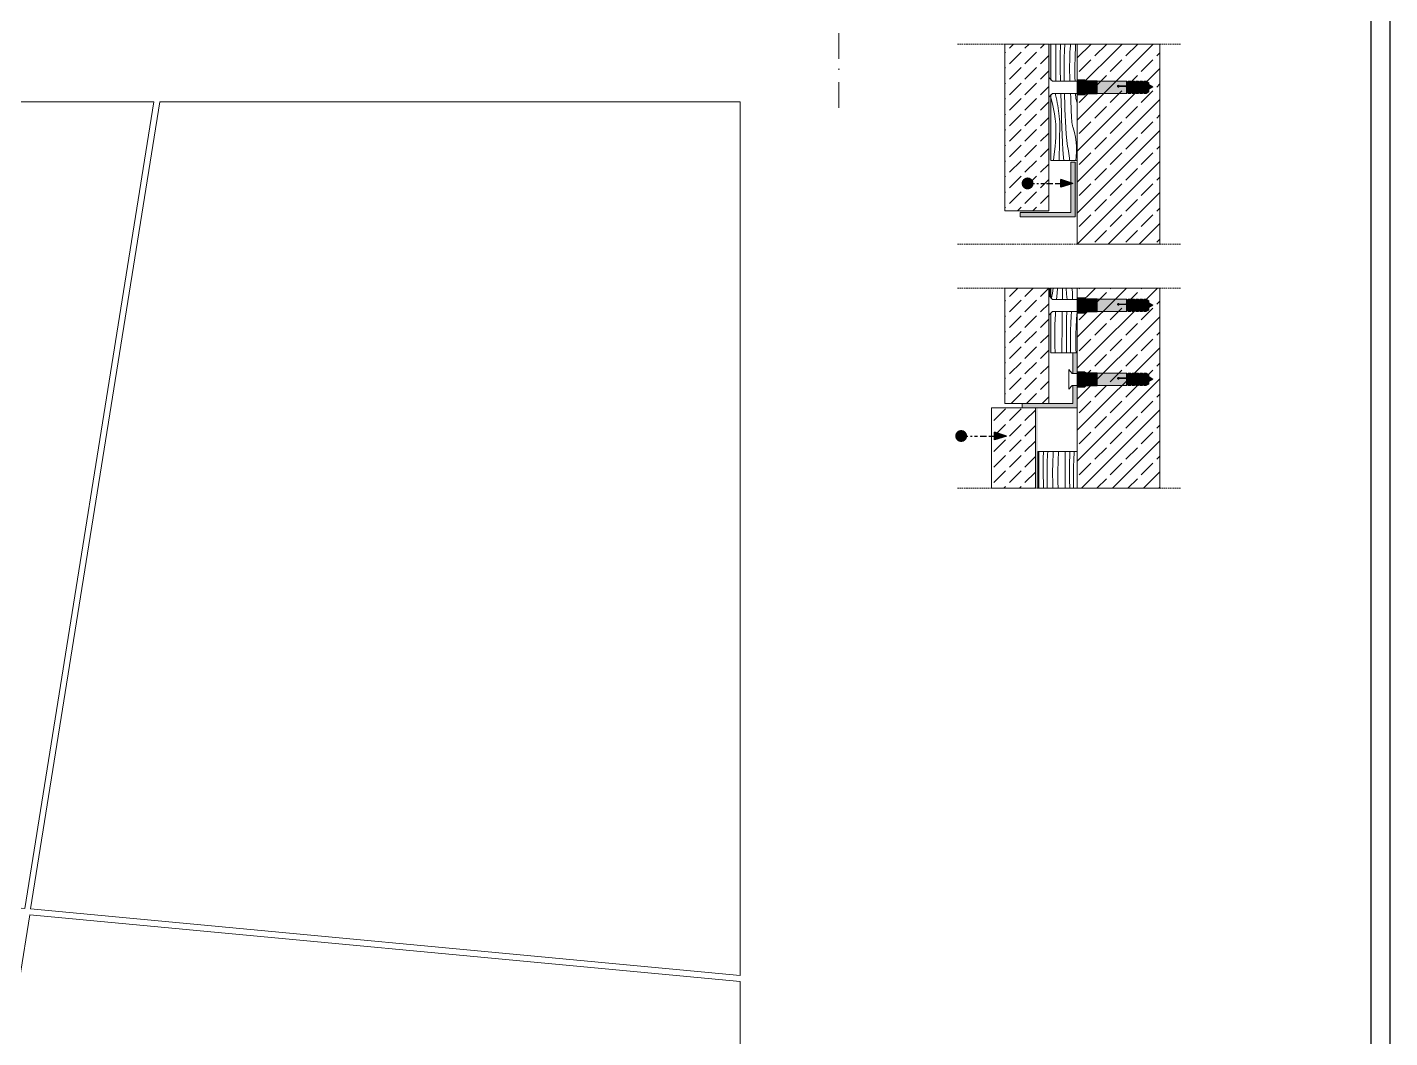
# Model space of a CAD drawing. Header units: millimetres. Extents: x -5804 to 56024, y 506 to 54141.
# Drawn here: x 37388 to 56024, y 14323 to 28141 of the extents above; entities that cross this region are included whole.
import ezdxf

# ---------------------------------------------------------------- set-up
doc = ezdxf.new("R2010")
doc.units = ezdxf.units.MM
doc.linetypes.add('Dot & Dashed', pattern=[670.277762, 352.777767, -176.388884, 0, -141.111112])
doc.linetypes.add('Hidden Line', pattern=[30, 20, -10])
for name, color, linetype, lineweight in [('2D - Ogolne5', 161, 'Continuous', 25), ('2D Drafting - General102', 254, 'Continuous', 13), ('2D Drafting - General121', 255, 'Continuous', 0), ('2D Drafting - General2', 251, 'Continuous', 15), ('2D Drafting - General5', 161, 'Continuous', 25), ('2D Drafting - General81', 251, 'Continuous', 20), ('Opisy - Tekst121', 255, 'Continuous', 0)]:
    doc.layers.add(name, color=color, linetype=linetype, lineweight=lineweight)
doc.styles.add('GENERATED_STYLE_5', font='arial.ttf')
pattern_1 = [(45, (201435.6, 312747.3), (-212.13203, 212.13203), []), (45, (201329.53, 312853.37), (-212.13203, 212.13203), [225, -75])]
pattern_2 = [(45, (201435.6, 312747.3), (-212.13203, 212.13203), [225, -75]), (45, (201435.6, 312959.44), (-212.13203, 212.13203), [225, -75])]

# ---------------------------------------------------------------- blocks, each defined once
blk = doc.blocks.new('*X22')
at = {"layer": '2D Drafting - General81', "linetype": 'Continuous'}
for p, q in [((-50012.2, -96102.7), (-50008.2, -96080.9)), ((-50008.2, -96080.9), (-50005.7, -96058.8)), ((-50005.7, -96058.8), (-50005.6, -96057.7)), ((-49990.2, -96109.1), (-49987.7, -96081.2)), ((-49987.7, -96081.2), (-49985.1, -96057.7)), ((-49963.3, -96105.6), (-49963.1, -96084.7)), ((-49963.1, -96084.7), (-49962.9, -96063.8)), ((-49962.9, -96063.8), (-49962.8, -96057.7)), ((-49944, -96084.7), (-49945.8, -96057.7)), ((-49942.1, -96109.1), (-49944, -96084.7)), ((-49919, -96065.7), (-49920.4, -96057.7)), ((-49917.8, -96076.3), (-49919, -96065.7)), ((-49917.1, -96087), (-49917.8, -96076.3)), ((-49917.7, -96108.5), (-49917.1, -96097.8)), ((-49917.1, -96097.8), (-49917.1, -96087)), ((-50012.4, -96105), (-50012.2, -96102.7)), ((-49963.4, -96109.1), (-49963.3, -96105.6)), ((-49917.8, -96109.1), (-49917.7, -96108.5))]:
    blk.add_line(p, q, dxfattribs=at)
blk = doc.blocks.new('Wype_nienie_39')
at = {"layer": '2D Drafting - General2', "linetype": 'Continuous'}
for p, q in [((-49895.4, -96057.7), (-50015.4, -96057.7)), ((-50015.4, -96057.7), (-50015.4, -96102)), ((-49895.4, -96109.1), (-49895.4, -96057.7)), ((-50015.4, -96102), (-50008.3, -96109.1)), ((-50008.3, -96109.1), (-49895.4, -96109.1))]:
    blk.add_line(p, q, dxfattribs=at)
at = {"layer": '2D Drafting - General81', "linetype": 'Continuous'}
blk.add_blockref('*X22', (0, 0), dxfattribs=at)
blk = doc.blocks.new('*X24')
at = {"layer": '2D Drafting - General81', "linetype": 'Continuous'}
for p, q in [((-50070.5, -96863.3), (-50070.2, -96824)), ((-50070.2, -96824), (-50070, -96803.3)), ((-50050.6, -96872.4), (-50050.3, -96834.2)), ((-50050.3, -96834.2), (-50049.8, -96803.3)), ((-50031.9, -96851.5), (-50030.8, -96818.4)), ((-50030.8, -96818.4), (-50030, -96803.3)), ((-50007.2, -96864.1), (-50006.5, -96839.9)), ((-50006.5, -96839.9), (-50005.9, -96825.4)), ((-50005.9, -96825.4), (-50005.2, -96811)), ((-50005.2, -96811), (-50004.7, -96803.3)), ((-49982.8, -96845.8), (-49981, -96803.3)), ((-49950.1, -96845.2), (-49949.8, -96805.8)), ((-49949.8, -96805.8), (-49949.8, -96803.3)), ((-49930.3, -96855.4), (-49929.6, -96817.3)), ((-49929.6, -96817.3), (-49929.3, -96803.3)), ((-49911.8, -96872.6), (-49910.7, -96839.6)), ((-49910.7, -96839.6), (-49909.1, -96806.6)), ((-49909.1, -96806.6), (-49908.9, -96803.3)), ((-50071.1, -96942), (-50070.8, -96902.7)), ((-50070.8, -96902.7), (-50070.5, -96863.3)), ((-50050.4, -96910.5), (-50050.6, -96872.4)), ((-50032.8, -96917.5), (-50032.6, -96884.5)), ((-50032.6, -96884.5), (-50031.9, -96851.5)), ((-50007.6, -96888.2), (-50007.2, -96864.1)), ((-50007.6, -96912.4), (-50007.6, -96888.2)), ((-49983.6, -96893.6), (-49982.8, -96845.8)), ((-49983.3, -96941.4), (-49983.6, -96893.6)), ((-49950.7, -96923.9), (-49950.4, -96884.5)), ((-49950.4, -96884.5), (-49950.1, -96845.2)), ((-49930.5, -96893.6), (-49930.3, -96855.4)), ((-49930.3, -96931.7), (-49930.5, -96893.6)), ((-49912.5, -96905.7), (-49911.8, -96872.6)), ((-50071.3, -96969.6), (-50071.1, -96942)), ((-50049.8, -96948.7), (-50050.4, -96910.5)), ((-50049.3, -96969.6), (-50049.8, -96948.7)), ((-50032.5, -96950.6), (-50032.8, -96917.5)), ((-50032.1, -96969.6), (-50032.5, -96950.6)), ((-50007.2, -96936.5), (-50007.6, -96912.4)), ((-50006.5, -96960.7), (-50007.2, -96936.5)), ((-50006.1, -96969.6), (-50006.5, -96960.7)), ((-49982.5, -96969.6), (-49983.3, -96941.4)), ((-49951.1, -96969.6), (-49951, -96963.2)), ((-49951, -96963.2), (-49950.7, -96923.9)), ((-49929.8, -96969.6), (-49930.3, -96931.7)), ((-49912.7, -96938.7), (-49912.5, -96905.7)), ((-49912.5, -96969.6), (-49912.7, -96938.7))]:
    blk.add_line(p, q, dxfattribs=at)
blk = doc.blocks.new('Wype_nienie_40')
at = {"layer": '2D Drafting - General2', "linetype": 'Continuous'}
for p, q in [((-49895.4, -96803.3), (-50075.8, -96803.3)), ((-50075.8, -96803.3), (-50075.8, -96969.6)), ((-49895.4, -96969.6), (-49895.4, -96803.3)), ((-50075.8, -96969.6), (-49895.4, -96969.6))]:
    blk.add_line(p, q, dxfattribs=at)
at = {"layer": '2D Drafting - General81', "linetype": 'Continuous'}
blk.add_blockref('*X24', (0, 0), dxfattribs=at)
blk = doc.blocks.new('*X54')
at = {"layer": '2D Drafting - General81', "linetype": 'Continuous'}
for p, q in [((-49997, -96224.3), (-49995, -96176.5)), ((-49995, -96176.5), (-49994.3, -96164.5)), ((-49964.3, -96223.7), (-49964, -96184.3)), ((-49964, -96184.3), (-49963.8, -96164.5)), ((-49944.5, -96233.9), (-49943.9, -96195.7)), ((-49943.9, -96195.7), (-49943, -96164.5)), ((-49926, -96251.1), (-49924.9, -96218.1)), ((-49924.9, -96218.1), (-49923.3, -96185.1)), ((-49923.3, -96185.1), (-49922.1, -96164.5)), ((-49900, -96225.1), (-49899.3, -96210.6)), ((-49899.3, -96210.6), (-49898.4, -96196.1)), ((-49898.4, -96196.1), (-49897.4, -96181.7)), ((-49897.4, -96181.7), (-49896.3, -96167.2)), ((-49896.3, -96167.2), (-49896, -96164.5)), ((-49997.8, -96272.1), (-49997, -96224.3)), ((-49997.5, -96319.9), (-49997.8, -96272.1)), ((-49965, -96302.3), (-49964.7, -96263)), ((-49964.7, -96263), (-49964.3, -96223.7)), ((-49944.7, -96272), (-49944.5, -96233.9)), ((-49944.6, -96310.2), (-49944.7, -96272)), ((-49926.7, -96284.2), (-49926, -96251.1)), ((-49901.7, -96287.9), (-49901.4, -96263.7)), ((-49901.4, -96263.7), (-49900.7, -96239.6)), ((-49900.7, -96239.6), (-49900, -96225.1)), ((-49996.5, -96353.3), (-49997.5, -96319.9)), ((-49965.3, -96353.3), (-49965.2, -96341.7)), ((-49965.2, -96341.7), (-49965, -96302.3)), ((-49944, -96348.4), (-49944.6, -96310.2)), ((-49926.9, -96317.2), (-49926.7, -96284.2)), ((-49926.7, -96350.3), (-49926.9, -96317.2)), ((-49901.8, -96312), (-49901.7, -96287.9)), ((-49901.4, -96336.2), (-49901.8, -96312)), ((-49900.9, -96353.3), (-49901.4, -96336.2)), ((-49943.9, -96353.3), (-49944, -96348.4)), ((-49926.6, -96353.3), (-49926.7, -96350.3))]:
    blk.add_line(p, q, dxfattribs=at)
blk = doc.blocks.new('Wype_nienie_60')
at = {"layer": '2D Drafting - General2', "linetype": 'Continuous'}
for p, q in [((-50008.3, -96164.5), (-50015.4, -96171.5)), ((-50015.4, -96171.5), (-50015.4, -96353.3)), ((-49895.4, -96164.5), (-50008.3, -96164.5)), ((-49895.4, -96353.3), (-49895.4, -96164.5)), ((-50015.4, -96353.3), (-49895.4, -96353.3))]:
    blk.add_line(p, q, dxfattribs=at)
at = {"layer": '2D Drafting - General81', "linetype": 'Continuous'}
blk.add_blockref('*X54', (0, 0), dxfattribs=at)
blk = doc.blocks.new('*X62')
at = {"layer": '2D Drafting - General81', "linetype": 'Continuous'}
for p, q in [((-49992.8, -94980.6), (-49992.5, -94945.8)), ((-49972.9, -94990.9), (-49972.3, -94952.7)), ((-49972.3, -94952.7), (-49972.1, -94945.8)), ((-49954.5, -95008.1), (-49953.3, -94975.1)), ((-49953.3, -94975.1), (-49951.9, -94945.8)), ((-49928.5, -94982.1), (-49927.7, -94967.6)), ((-49927.7, -94967.6), (-49926.8, -94953.1)), ((-49926.8, -94953.1), (-49926.3, -94945.8)), ((-49905.4, -95002.5), (-49903.4, -94954.7)), ((-49903.4, -94954.7), (-49902.8, -94945.8)), ((-49993.4, -95059.3), (-49993.1, -95020)), ((-49993.1, -95020), (-49992.8, -94980.6)), ((-49973.1, -95029), (-49972.9, -94990.9)), ((-49973, -95067.2), (-49973.1, -95029)), ((-49955.3, -95074.2), (-49955.1, -95041.1)), ((-49955.1, -95041.1), (-49954.5, -95008.1)), ((-49930.2, -95044.9), (-49929.8, -95020.7)), ((-49929.8, -95020.7), (-49929.1, -94996.6)), ((-49929.1, -94996.6), (-49928.5, -94982.1)), ((-49906.2, -95050.3), (-49905.4, -95002.5)), ((-49993.8, -95114.9), (-49993.7, -95098.7)), ((-49993.7, -95098.7), (-49993.4, -95059.3)), ((-49972.4, -95105.3), (-49973, -95067.2)), ((-49955.1, -95107.2), (-49955.3, -95074.2)), ((-49930.2, -95069), (-49930.2, -95044.9)), ((-49929.8, -95093.2), (-49930.2, -95069)), ((-49929.2, -95114.9), (-49929.8, -95093.2)), ((-49905.9, -95098.1), (-49906.2, -95050.3)), ((-49905.4, -95114.9), (-49905.9, -95098.1)), ((-49972.2, -95114.9), (-49972.4, -95105.3)), ((-49954.9, -95114.9), (-49955.1, -95107.2))]:
    blk.add_line(p, q, dxfattribs=at)
blk = doc.blocks.new('Wype_nienie_68')
at = {"layer": '2D Drafting - General2', "linetype": 'Continuous'}
for p, q in [((-49895.4, -94945.8), (-50015.4, -94945.8)), ((-50015.4, -94945.8), (-50015.4, -95107.9)), ((-49895.4, -95114.9), (-49895.4, -94945.8)), ((-50015.4, -95107.9), (-50008.3, -95114.9)), ((-50008.3, -95114.9), (-49895.4, -95114.9))]:
    blk.add_line(p, q, dxfattribs=at)
at = {"layer": '2D Drafting - General81', "linetype": 'Continuous'}
blk.add_blockref('*X62', (0, 0), dxfattribs=at)
blk = doc.blocks.new('*X64')
at = {"layer": '2D Drafting - General81', "linetype": 'Continuous'}
for p, q in [((-50015.4, -95193), (-50014.8, -95194.8)), ((-50014.8, -95194.8), (-50008.5, -95217.5)), ((-50008.5, -95217.5), (-50003.3, -95240.5)), ((-49994.2, -95177.4), (-49994.1, -95170.4)), ((-49994.2, -95177.4), (-49991.5, -95189.3)), ((-49991.5, -95189.3), (-49989, -95201.3)), ((-49989, -95201.3), (-49986.6, -95213.4)), ((-49986.6, -95213.4), (-49984.5, -95225.5)), ((-49984.5, -95225.5), (-49982.6, -95237.6)), ((-49970, -95181.6), (-49970.5, -95170.4)), ((-49969.8, -95186.3), (-49970, -95181.6)), ((-49969.6, -95191), (-49969.8, -95186.3)), ((-49969.4, -95195.6), (-49969.6, -95191)), ((-49969.2, -95200.3), (-49969.4, -95195.6)), ((-49969, -95205), (-49969.2, -95200.3)), ((-49968.8, -95209.7), (-49969, -95205)), ((-49968.5, -95214.3), (-49968.8, -95209.7)), ((-49968.3, -95219), (-49968.5, -95214.3)), ((-49967.7, -95253.9), (-49968.3, -95219)), ((-49953.3, -95173.6), (-49953.4, -95170.4)), ((-49953, -95179.1), (-49953.3, -95173.6)), ((-49952.8, -95184.7), (-49953, -95179.1)), ((-49952.4, -95213.2), (-49952.8, -95184.7)), ((-49951.8, -95241.8), (-49952.4, -95213.2)), ((-49924.7, -95189.6), (-49926.2, -95170.4)), ((-49924.5, -95202.9), (-49924.7, -95189.6)), ((-49924.1, -95216.2), (-49924.5, -95202.9)), ((-49923.7, -95229.5), (-49924.1, -95216.2)), ((-49901.9, -95193.6), (-49903.2, -95170.4)), ((-49901.9, -95193.6), (-49895.4, -95213.9)), ((-50003.3, -95240.5), (-49999.1, -95263.6)), ((-49999.1, -95263.6), (-49996, -95286.9)), ((-49996, -95286.9), (-49993.8, -95310.3)), ((-49982.6, -95237.6), (-49980.9, -95249.7)), ((-49980.9, -95249.7), (-49979.3, -95261.9)), ((-49979.3, -95261.9), (-49978, -95274.1)), ((-49977.2, -95279.4), (-49978, -95274.1)), ((-49976.5, -95284.8), (-49977.2, -95279.4)), ((-49975.9, -95290.1), (-49976.5, -95284.8)), ((-49975.5, -95295.5), (-49975.9, -95290.1)), ((-49966.8, -95288.8), (-49967.7, -95253.9)), ((-49965.7, -95323.7), (-49966.8, -95288.8)), ((-49950.7, -95270.4), (-49951.8, -95241.8)), ((-49949.4, -95298.9), (-49950.7, -95270.4)), ((-49923.1, -95242.9), (-49923.7, -95229.5)), ((-49922.5, -95256.2), (-49923.1, -95242.9)), ((-49921.7, -95269.5), (-49922.5, -95256.2)), ((-49920.9, -95282.8), (-49921.7, -95269.5)), ((-49920, -95296), (-49920.9, -95282.8)), ((-49993.8, -95310.3), (-49992.7, -95333.8)), ((-49992.7, -95333.8), (-49992.7, -95357.3)), ((-49975.8, -95358.8), (-49975.4, -95337.9)), ((-49975.1, -95300.8), (-49975.5, -95295.5)), ((-49975.4, -95337.9), (-49974.9, -95317)), ((-49974.9, -95306.2), (-49975.1, -95300.8)), ((-49974.9, -95311.6), (-49974.9, -95306.2)), ((-49974.9, -95317), (-49974.9, -95311.6)), ((-49964.2, -95358.6), (-49965.7, -95323.7)), ((-49947.7, -95327.4), (-49949.4, -95298.9)), ((-49945.7, -95356), (-49947.7, -95327.4)), ((-49919.8, -95300), (-49920, -95296)), ((-49919.5, -95303.9), (-49919.8, -95300)), ((-49919, -95307.8), (-49919.5, -95303.9)), ((-49918.4, -95311.7), (-49919, -95307.8)), ((-49917.7, -95315.6), (-49918.4, -95311.7)), ((-49916.9, -95319.5), (-49917.7, -95315.6)), ((-49915.9, -95323.3), (-49916.9, -95319.5)), ((-49914.7, -95327.1), (-49915.9, -95323.3)), ((-49908.7, -95348.4), (-49914.7, -95327.1)), ((-49904.1, -95370.1), (-49908.7, -95348.4)), ((-50002, -95459.7), (-49996.6, -95412.1)), ((-49996.6, -95412.1), (-49995.8, -95405.3)), ((-49995.8, -95405.3), (-49995.1, -95398.5)), ((-49995.1, -95398.5), (-49994.5, -95391.6)), ((-49994.5, -95391.6), (-49993.9, -95384.8)), ((-49993.9, -95384.8), (-49993.5, -95377.9)), ((-49993.5, -95377.9), (-49993.1, -95371.1)), ((-49993.1, -95371.1), (-49992.9, -95364.2)), ((-49992.9, -95364.2), (-49992.7, -95357.3)), ((-49976.8, -95421.4), (-49976.5, -95400.5)), ((-49976.5, -95400.5), (-49976.2, -95379.7)), ((-49976.2, -95379.7), (-49975.8, -95358.8)), ((-49962.5, -95393.5), (-49964.2, -95358.6)), ((-49960.5, -95428.3), (-49962.5, -95393.5)), ((-49943.3, -95384.4), (-49945.7, -95356)), ((-49940.6, -95412.9), (-49943.3, -95384.4)), ((-49937.5, -95423.2), (-49940.6, -95412.9)), ((-49900.8, -95392.1), (-49904.1, -95370.1)), ((-49899.1, -95414.2), (-49900.8, -95392.1)), ((-49898.7, -95436.3), (-49899.1, -95414.2)), ((-50003.4, -95476), (-50002, -95459.7)), ((-49977.5, -95476), (-49977.3, -95463.2)), ((-49977.3, -95463.2), (-49977.1, -95442.3)), ((-49977.1, -95442.3), (-49976.8, -95421.4)), ((-49958.2, -95463.1), (-49960.5, -95428.3)), ((-49957.2, -95476), (-49958.2, -95463.1)), ((-49935.1, -95433.6), (-49937.5, -95423.2)), ((-49933.2, -95444.2), (-49935.1, -95433.6)), ((-49932, -95454.8), (-49933.2, -95444.2)), ((-49931.4, -95465.5), (-49932, -95454.8)), ((-49931.3, -95476), (-49931.4, -95465.5)), ((-49901.8, -95476), (-49899.8, -95458.5)), ((-49899.8, -95458.5), (-49898.7, -95436.3))]:
    blk.add_line(p, q, dxfattribs=at)
blk = doc.blocks.new('Wype_nienie_69')
at = {"layer": '2D Drafting - General2', "linetype": 'Continuous'}
for p, q in [((-50008.3, -95170.4), (-50015.4, -95177.4)), ((-50015.4, -95177.4), (-50015.4, -95476)), ((-49895.4, -95170.4), (-50008.3, -95170.4)), ((-49895.4, -95476), (-49895.4, -95170.4)), ((-50015.4, -95476), (-49895.4, -95476))]:
    blk.add_line(p, q, dxfattribs=at)
at = {"layer": '2D Drafting - General81', "linetype": 'Continuous'}
blk.add_blockref('*X64', (0, 0), dxfattribs=at)

msp = doc.modelspace()

# ---------------------------------------------------------------- hatches: boundary and pattern name
at = {"layer": '2D - Ogolne5', "linetype": 'Continuous'}
for points in [[(50987.79, 26005.07, 1), (51152.09, 26005.07, 1)], [(50079.74, 22551.35, 1), (50244.04, 22551.35, 1)]]:
    msp.add_hatch(color=256, dxfattribs=at).paths.add_polyline_path(points, flags=0)
at = {"layer": '2D Drafting - General102', "linetype": 'Continuous'}
for points in [[(51659.51, 25607.96), (50968.17, 25607.96), (50968.17, 25547.96), (51719.51, 25547.96), (51719.51, 26297.96), (51659.51, 26297.96)], [(51749.51, 23687.53), (51689.51, 23687.53), (51689.51, 23408.38), (51749.51, 23408.38)], [(50998.17, 22937.53), (51749.51, 22937.53), (51749.51, 23242.13), (51689.51, 23242.13), (51689.51, 22997.53), (50998.17, 22997.53)]]:
    msp.add_hatch(color=256, dxfattribs=at).paths.add_polyline_path(points)
at = {"layer": '2D Drafting - General121', "linetype": 'Continuous'}
for points in [[(51749.51, 27214.87), (51749.51, 27324.9), (51749.51, 27423.89), (51839.51, 27423.89), (51839.51, 27316.12), (51839.51, 27214.87)], [(51839.51, 27214.87), (51749.51, 27214.87), (51749.51, 27324.9), (51749.51, 27423.89), (51839.51, 27423.89), (51839.51, 27313.27)], [(51839.51, 27215.16), (51839.51, 27313.27), (51839.51, 27386.34), (51839.51, 27423.89), (51850.05, 27423.89), (51850.05, 27215.16)], [(51850.05, 27215.16), (51850.05, 27423.89), (51850.57, 27423.89), (51866.81, 27407.64), (51866.81, 27231.4), (51850.57, 27215.16)], [(51866.81, 27231.11), (51866.81, 27407.64), (52016.04, 27407.64), (52016.04, 27231.11)], [(52016.04, 27231.11), (52016.04, 27407.64), (52019.78, 27403.91), (52019.78, 27234.85)], [(52445.36, 27395.03), (52445.36, 27356.18), (52423.03, 27338.94), (52423.03, 27403.91), (52434.26, 27395.03)], [(52476.42, 27403.91), (52476.42, 27356.18), (52445.36, 27356.18), (52445.36, 27403.91)], [(52498.75, 27395.03), (52498.75, 27338.94), (52476.42, 27356.18), (52476.42, 27403.91), (52487.65, 27395.03)], [(52529.81, 27403.91), (52529.81, 27338.94), (52498.75, 27338.94), (52498.75, 27403.91)], [(52529.81, 27338.94), (52529.81, 27403.91), (52541.04, 27395.03), (52552.14, 27395.03), (52552.14, 27356.18)], [(52583.2, 27403.91), (52583.2, 27356.18), (52552.14, 27356.18), (52552.14, 27403.91)], [(52605.53, 27395.03), (52605.53, 27338.94), (52583.2, 27356.18), (52583.2, 27403.91), (52594.43, 27395.03)], [(52636.59, 27403.91), (52636.59, 27338.94), (52605.53, 27338.94), (52605.53, 27403.91)], [(52658.92, 27395.03), (52658.92, 27356.18), (52636.59, 27338.94), (52636.59, 27403.91), (52647.82, 27395.03)], [(52658.92, 27356.18), (52658.92, 27403.91), (52689.98, 27403.91), (52689.98, 27356.18)], [(52727.12, 27334.74), (52689.98, 27356.18), (52689.98, 27403.91), (52727.12, 27382.46)], [(52423.03, 27338.94), (52445.36, 27356.18), (52445.36, 27347.3), (52423.03, 27330.06)], [(52445.36, 27243.72), (52434.26, 27243.72), (52423.03, 27234.85), (52423.03, 27330.06), (52445.36, 27347.3)], [(52445.36, 27356.18), (52476.42, 27356.18), (52476.42, 27347.3), (52445.36, 27347.3)], [(52445.36, 27234.85), (52445.36, 27347.3), (52476.42, 27347.3), (52476.42, 27234.85)], [(52498.75, 27330.06), (52476.42, 27347.3), (52476.42, 27356.18), (52498.75, 27338.94)], [(52498.75, 27243.72), (52487.65, 27243.72), (52476.42, 27234.85), (52476.42, 27347.3), (52498.75, 27330.06)], [(52498.75, 27338.94), (52529.81, 27338.94), (52529.81, 27330.06), (52498.75, 27330.06)], [(52498.75, 27234.85), (52498.75, 27330.06), (52529.81, 27330.06), (52529.81, 27234.85)], [(52552.14, 27347.3), (52529.81, 27330.06), (52529.81, 27338.94), (52552.14, 27356.18)], [(52552.14, 27243.72), (52541.04, 27243.72), (52529.81, 27234.85), (52529.81, 27330.06), (52552.14, 27347.3)], [(52583.2, 27347.3), (52552.14, 27347.3), (52552.14, 27356.18), (52583.2, 27356.18)], [(52583.2, 27234.85), (52552.14, 27234.85), (52552.14, 27347.3), (52583.2, 27347.3)], [(52605.53, 27330.06), (52583.2, 27347.3), (52583.2, 27356.18), (52605.53, 27338.94)], [(52605.53, 27243.72), (52594.43, 27243.72), (52583.2, 27234.85), (52583.2, 27347.3), (52605.53, 27330.06)], [(52605.53, 27338.94), (52636.59, 27338.94), (52636.59, 27330.06), (52605.53, 27330.06)], [(52636.59, 27234.85), (52605.53, 27234.85), (52605.53, 27330.06), (52636.59, 27330.06)], [(52636.59, 27338.94), (52658.92, 27356.18), (52658.92, 27347.3), (52636.59, 27330.06)], [(52658.92, 27243.72), (52647.82, 27243.72), (52636.59, 27234.85), (52636.59, 27330.06), (52658.92, 27347.3)], [(52658.92, 27356.18), (52689.98, 27356.18), (52689.98, 27347.3), (52658.92, 27347.3)], [(52658.92, 27234.85), (52658.92, 27347.3), (52689.98, 27347.3), (52689.98, 27234.85)], [(52727.12, 27325.86), (52689.98, 27347.3), (52689.98, 27356.18), (52727.12, 27334.74)], [(52727.12, 27256.29), (52689.98, 27234.85), (52689.98, 27347.3), (52727.12, 27325.86)], [(52783.31, 27324.61), (52727.12, 27292.17), (52727.12, 27357.05)], [(51749.51, 24232.47), (51749.51, 24342.5), (51749.51, 24441.48), (51839.51, 24441.48), (51839.51, 24333.72), (51839.51, 24232.47)], [(51839.51, 24232.47), (51749.51, 24232.47), (51749.51, 24342.5), (51749.51, 24441.48), (51839.51, 24441.48), (51839.51, 24330.87)], [(51839.51, 24232.76), (51839.51, 24330.87), (51839.51, 24403.93), (51839.51, 24441.48), (51850.05, 24441.48), (51850.05, 24232.76)], [(51850.05, 24232.76), (51850.05, 24441.48), (51850.57, 24441.48), (51866.81, 24425.24), (51866.81, 24249), (51850.57, 24232.76)], [(51866.81, 24248.71), (51866.81, 24425.24), (52016.04, 24425.24), (52016.04, 24248.71)], [(52016.04, 24248.71), (52016.04, 24425.24), (52019.78, 24421.51), (52019.78, 24252.45)], [(52445.36, 24412.63), (52445.36, 24373.78), (52423.03, 24356.54), (52423.03, 24421.51), (52434.26, 24412.63)], [(52476.42, 24421.51), (52476.42, 24373.78), (52445.36, 24373.78), (52445.36, 24421.51)], [(52498.75, 24412.63), (52498.75, 24356.54), (52476.42, 24373.78), (52476.42, 24421.51), (52487.65, 24412.63)], [(52529.81, 24421.51), (52529.81, 24356.54), (52498.75, 24356.54), (52498.75, 24421.51)], [(52529.81, 24356.54), (52529.81, 24421.51), (52541.04, 24412.63), (52552.14, 24412.63), (52552.14, 24373.78)], [(52583.2, 24421.51), (52583.2, 24373.78), (52552.14, 24373.78), (52552.14, 24421.51)], [(52605.53, 24412.63), (52605.53, 24356.54), (52583.2, 24373.78), (52583.2, 24421.51), (52594.43, 24412.63)], [(52636.59, 24421.51), (52636.59, 24356.54), (52605.53, 24356.54), (52605.53, 24421.51)], [(52658.92, 24412.63), (52658.92, 24373.78), (52636.59, 24356.54), (52636.59, 24421.51), (52647.82, 24412.63)], [(52658.92, 24373.78), (52658.92, 24421.51), (52689.98, 24421.51), (52689.98, 24373.78)], [(52727.12, 24352.33), (52689.98, 24373.78), (52689.98, 24421.51), (52727.12, 24400.06)], [(52423.03, 24356.54), (52445.36, 24373.78), (52445.36, 24364.9), (52423.03, 24347.66)], [(52445.36, 24261.32), (52434.26, 24261.32), (52423.03, 24252.45), (52423.03, 24347.66), (52445.36, 24364.9)], [(52445.36, 24373.78), (52476.42, 24373.78), (52476.42, 24364.9), (52445.36, 24364.9)], [(52445.36, 24252.45), (52445.36, 24364.9), (52476.42, 24364.9), (52476.42, 24252.45)], [(52498.75, 24347.66), (52476.42, 24364.9), (52476.42, 24373.78), (52498.75, 24356.54)], [(52498.75, 24261.32), (52487.65, 24261.32), (52476.42, 24252.45), (52476.42, 24364.9), (52498.75, 24347.66)], [(52498.75, 24356.54), (52529.81, 24356.54), (52529.81, 24347.66), (52498.75, 24347.66)], [(52498.75, 24252.45), (52498.75, 24347.66), (52529.81, 24347.66), (52529.81, 24252.45)], [(52552.14, 24364.9), (52529.81, 24347.66), (52529.81, 24356.54), (52552.14, 24373.78)], [(52552.14, 24261.32), (52541.04, 24261.32), (52529.81, 24252.45), (52529.81, 24347.66), (52552.14, 24364.9)], [(52583.2, 24364.9), (52552.14, 24364.9), (52552.14, 24373.78), (52583.2, 24373.78)], [(52583.2, 24252.45), (52552.14, 24252.45), (52552.14, 24364.9), (52583.2, 24364.9)], [(52605.53, 24347.66), (52583.2, 24364.9), (52583.2, 24373.78), (52605.53, 24356.54)], [(52605.53, 24261.32), (52594.43, 24261.32), (52583.2, 24252.45), (52583.2, 24364.9), (52605.53, 24347.66)], [(52605.53, 24356.54), (52636.59, 24356.54), (52636.59, 24347.66), (52605.53, 24347.66)], [(52636.59, 24252.45), (52605.53, 24252.45), (52605.53, 24347.66), (52636.59, 24347.66)], [(52636.59, 24356.54), (52658.92, 24373.78), (52658.92, 24364.9), (52636.59, 24347.66)], [(52658.92, 24261.32), (52647.82, 24261.32), (52636.59, 24252.45), (52636.59, 24347.66), (52658.92, 24364.9)], [(52658.92, 24373.78), (52689.98, 24373.78), (52689.98, 24364.9), (52658.92, 24364.9)], [(52658.92, 24252.45), (52658.92, 24364.9), (52689.98, 24364.9), (52689.98, 24252.45)], [(52727.12, 24343.46), (52689.98, 24364.9), (52689.98, 24373.78), (52727.12, 24352.33)], [(52727.12, 24273.89), (52689.98, 24252.45), (52689.98, 24364.9), (52727.12, 24343.46)], [(52783.31, 24342.21), (52727.12, 24309.77), (52727.12, 24374.65)], [(51749.51, 23220.75), (51749.51, 23330.78), (51749.51, 23429.77), (51839.51, 23429.77), (51839.51, 23322), (51839.51, 23220.75)], [(51839.51, 23220.75), (51749.51, 23220.75), (51749.51, 23330.78), (51749.51, 23429.77), (51839.51, 23429.77), (51839.51, 23319.16)], [(51839.51, 23221.04), (51839.51, 23319.16), (51839.51, 23392.22), (51839.51, 23429.77), (51850.05, 23429.77), (51850.05, 23221.04)], [(51850.05, 23221.04), (51850.05, 23429.77), (51850.57, 23429.77), (51866.81, 23413.53), (51866.81, 23237.28), (51850.57, 23221.04)], [(51866.81, 23236.99), (51866.81, 23413.53), (52016.04, 23413.53), (52016.04, 23236.99)], [(52016.04, 23236.99), (52016.04, 23413.53), (52019.78, 23409.79), (52019.78, 23240.73)], [(52445.36, 23400.91), (52445.36, 23362.06), (52423.03, 23344.82), (52423.03, 23409.79), (52434.26, 23400.91)], [(52423.03, 23344.82), (52445.36, 23362.06), (52445.36, 23353.18), (52423.03, 23335.94)], [(52445.36, 23249.6), (52434.26, 23249.6), (52423.03, 23240.73), (52423.03, 23335.94), (52445.36, 23353.18)], [(52476.42, 23409.79), (52476.42, 23362.06), (52445.36, 23362.06), (52445.36, 23409.79)], [(52445.36, 23362.06), (52476.42, 23362.06), (52476.42, 23353.18), (52445.36, 23353.18)], [(52445.36, 23240.73), (52445.36, 23353.18), (52476.42, 23353.18), (52476.42, 23240.73)], [(52498.75, 23400.91), (52498.75, 23344.82), (52476.42, 23362.06), (52476.42, 23409.79), (52487.65, 23400.91)], [(52498.75, 23335.94), (52476.42, 23353.18), (52476.42, 23362.06), (52498.75, 23344.82)], [(52498.75, 23249.6), (52487.65, 23249.6), (52476.42, 23240.73), (52476.42, 23353.18), (52498.75, 23335.94)], [(52529.81, 23409.79), (52529.81, 23344.82), (52498.75, 23344.82), (52498.75, 23409.79)], [(52498.75, 23344.82), (52529.81, 23344.82), (52529.81, 23335.94), (52498.75, 23335.94)], [(52498.75, 23240.73), (52498.75, 23335.94), (52529.81, 23335.94), (52529.81, 23240.73)], [(52529.81, 23344.82), (52529.81, 23409.79), (52541.04, 23400.91), (52552.14, 23400.91), (52552.14, 23362.06)], [(52552.14, 23353.18), (52529.81, 23335.94), (52529.81, 23344.82), (52552.14, 23362.06)], [(52552.14, 23249.6), (52541.04, 23249.6), (52529.81, 23240.73), (52529.81, 23335.94), (52552.14, 23353.18)], [(52583.2, 23409.79), (52583.2, 23362.06), (52552.14, 23362.06), (52552.14, 23409.79)], [(52583.2, 23353.18), (52552.14, 23353.18), (52552.14, 23362.06), (52583.2, 23362.06)], [(52583.2, 23240.73), (52552.14, 23240.73), (52552.14, 23353.18), (52583.2, 23353.18)], [(52605.53, 23400.91), (52605.53, 23344.82), (52583.2, 23362.06), (52583.2, 23409.79), (52594.43, 23400.91)], [(52605.53, 23335.94), (52583.2, 23353.18), (52583.2, 23362.06), (52605.53, 23344.82)], [(52605.53, 23249.6), (52594.43, 23249.6), (52583.2, 23240.73), (52583.2, 23353.18), (52605.53, 23335.94)], [(52636.59, 23409.79), (52636.59, 23344.82), (52605.53, 23344.82), (52605.53, 23409.79)], [(52605.53, 23344.82), (52636.59, 23344.82), (52636.59, 23335.94), (52605.53, 23335.94)], [(52636.59, 23240.73), (52605.53, 23240.73), (52605.53, 23335.94), (52636.59, 23335.94)], [(52658.92, 23400.91), (52658.92, 23362.06), (52636.59, 23344.82), (52636.59, 23409.79), (52647.82, 23400.91)], [(52636.59, 23344.82), (52658.92, 23362.06), (52658.92, 23353.18), (52636.59, 23335.94)], [(52658.92, 23249.6), (52647.82, 23249.6), (52636.59, 23240.73), (52636.59, 23335.94), (52658.92, 23353.18)], [(52658.92, 23362.06), (52658.92, 23409.79), (52689.98, 23409.79), (52689.98, 23362.06)], [(52658.92, 23362.06), (52689.98, 23362.06), (52689.98, 23353.18), (52658.92, 23353.18)], [(52658.92, 23240.73), (52658.92, 23353.18), (52689.98, 23353.18), (52689.98, 23240.73)], [(52727.12, 23340.62), (52689.98, 23362.06), (52689.98, 23409.79), (52727.12, 23388.35)], [(52727.12, 23331.74), (52689.98, 23353.18), (52689.98, 23362.06), (52727.12, 23340.62)], [(52727.12, 23262.17), (52689.98, 23240.73), (52689.98, 23353.18), (52727.12, 23331.74)], [(52783.31, 23330.49), (52727.12, 23298.05), (52727.12, 23362.93)]]:
    msp.add_hatch(color=256, dxfattribs=at).paths.add_polyline_path(points)
h = msp.add_hatch(color=256, dxfattribs=at)
edge = h.paths.add_edge_path()
edge.add_line((52019.78, 27234.85), (52019.78, 27403.91))
edge.add_line((52019.78, 27403.91), (52423.03, 27403.91))
edge.add_line((52423.03, 27403.91), (52423.03, 27338.94))
edge.add_line((52423.03, 27338.94), (52323.11, 27338.94))
edge.add_arc((52311.36, 27334.5), 12.55, 20.701612, 339.298388)
edge.add_line((52323.11, 27330.06), (52423.03, 27330.06))
edge.add_line((52423.03, 27330.06), (52423.03, 27234.85))
edge.add_line((52423.03, 27234.85), (52019.78, 27234.85))
h = msp.add_hatch(color=256, dxfattribs=at)
edge = h.paths.add_edge_path()
edge.add_line((52423.03, 27330.06), (52323.11, 27330.06))
edge.add_arc((52311.36, 27334.5), 12.55, 20.701612, 339.298388, ccw=False)
edge.add_line((52323.11, 27338.94), (52423.03, 27338.94))
edge.add_line((52423.03, 27338.94), (52423.03, 27330.06))
h = msp.add_hatch(color=256, dxfattribs=at)
edge = h.paths.add_edge_path()
edge.add_line((52019.78, 24252.45), (52019.78, 24421.51))
edge.add_line((52019.78, 24421.51), (52423.03, 24421.51))
edge.add_line((52423.03, 24421.51), (52423.03, 24356.54))
edge.add_line((52423.03, 24356.54), (52323.11, 24356.54))
edge.add_arc((52311.36, 24352.1), 12.55, 20.701612, 339.298388)
edge.add_line((52323.11, 24347.66), (52423.03, 24347.66))
edge.add_line((52423.03, 24347.66), (52423.03, 24252.45))
edge.add_line((52423.03, 24252.45), (52019.78, 24252.45))
h = msp.add_hatch(color=256, dxfattribs=at)
edge = h.paths.add_edge_path()
edge.add_line((52423.03, 24347.66), (52323.11, 24347.66))
edge.add_arc((52311.36, 24352.1), 12.55, 20.701612, 339.298388, ccw=False)
edge.add_line((52323.11, 24356.54), (52423.03, 24356.54))
edge.add_line((52423.03, 24356.54), (52423.03, 24347.66))
h = msp.add_hatch(color=256, dxfattribs=at)
edge = h.paths.add_edge_path()
edge.add_line((52019.78, 23240.73), (52019.78, 23409.79))
edge.add_line((52019.78, 23409.79), (52423.03, 23409.79))
edge.add_line((52423.03, 23409.79), (52423.03, 23344.82))
edge.add_line((52423.03, 23344.82), (52323.11, 23344.82))
edge.add_arc((52311.36, 23340.38), 12.55, 20.701612, 339.298388)
edge.add_line((52323.11, 23335.94), (52423.03, 23335.94))
edge.add_line((52423.03, 23335.94), (52423.03, 23240.73))
edge.add_line((52423.03, 23240.73), (52019.78, 23240.73))
h = msp.add_hatch(color=256, dxfattribs=at)
edge = h.paths.add_edge_path()
edge.add_line((52423.03, 23335.94), (52323.11, 23335.94))
edge.add_arc((52311.36, 23340.38), 12.55, 20.701612, 339.298388, ccw=False)
edge.add_line((52323.11, 23344.82), (52423.03, 23344.82))
edge.add_line((52423.03, 23344.82), (52423.03, 23335.94))
at = {"layer": '2D Drafting - General5', "linetype": 'Continuous'}
for points in [[(51525.57, 26056.9), (51525.57, 25953.25), (51687.87, 26005.07)], [(50617.52, 22603.17), (50617.52, 22499.52), (50779.82, 22551.35)]]:
    msp.add_hatch(color=256, dxfattribs=at).paths.add_polyline_path(points, flags=0)
at = {"layer": '2D Drafting - General81', "linetype": 'Continuous'}
h = msp.add_hatch(dxfattribs=at)
h.set_pattern_fill('BETON', color=256, scale=3, style=0, pattern_type=2)
h.set_pattern_definition(pattern_2)
h.paths.add_polyline_path([(50759.51, 25629.4), (51359.51, 25629.4), (51359.51, 26156.87), (51359.51, 27909.95), (50759.51, 27909.95), (50759.51, 26156.87)])
for points in [[(51389.51, 27909.95), (51359.51, 27909.95), (51359.51, 27453.59), (51389.51, 27423.59)], [(51359.51, 26319.4), (51389.51, 26319.4), (51389.51, 27215.16), (51359.51, 27185.16)], [(51719.51, 25547.96), (51749.51, 25547.96), (51749.51, 26297.96), (51719.51, 26297.96)], [(50968.17, 25607.96), (51359.51, 25607.96), (51359.51, 25629.4), (50968.17, 25629.4)], [(51389.51, 24574.21), (51359.51, 24574.21), (51359.51, 24471.19), (51389.51, 24441.19)], [(51359.51, 23687.53), (51389.51, 23687.53), (51389.51, 24232.76), (51359.51, 24202.76)], [(51208.17, 22937.53), (51178.17, 22937.53), (51178.17, 21838.47), (51208.17, 21838.47)]]:
    msp.add_hatch(color=256, dxfattribs=at).paths.add_polyline_path(points, flags=0)
h = msp.add_hatch(dxfattribs=at)
h.set_pattern_fill('SOLID___DASHED', color=256, scale=3, style=0, pattern_type=2)
h.set_pattern_definition(pattern_1)
h.paths.add_polyline_path([(51749.51, 25174.21), (51900.95, 25174.21), (52878.76, 25174.21), (52878.76, 27909.95), (51900.95, 27909.95), (51752.12, 27909.95), (51749.51, 27909.95)])
h = msp.add_hatch(dxfattribs=at)
h.set_pattern_fill('BETON', color=256, scale=3, style=0, pattern_type=2)
h.set_pattern_definition(pattern_2)
h.paths.add_polyline_path([(50759.51, 22997.53), (51359.51, 22997.53), (51359.51, 23524.99), (51359.51, 24574.21), (50759.51, 24574.21), (50759.51, 23524.99)])
h = msp.add_hatch(dxfattribs=at)
h.set_pattern_fill('SOLID___DASHED', color=256, scale=3, style=0, pattern_type=2)
h.set_pattern_definition(pattern_1)
h.paths.add_polyline_path([(51749.51, 21838.47), (51900.95, 21838.47), (52878.76, 21838.47), (52878.76, 24574.21), (51900.95, 24574.21), (51752.12, 24574.21), (51749.51, 24574.21)])
h = msp.add_hatch(dxfattribs=at)
h.set_pattern_fill('BETON', color=256, scale=3, style=0, pattern_type=2)
h.set_pattern_definition(pattern_2)
h.paths.add_polyline_path([(51178.17, 21838.47), (51178.17, 22937.53), (50578.17, 22937.53), (50578.17, 21838.47)])

# ---------------------------------------------------------------- linework, layer by layer
at = {"layer": '2D - Ogolne5', "linetype": 'Continuous'}
for p, q in [((51152.09, 26005.07), (51163.07, 26005.07)), ((51196.01, 26005.07), (51217.96, 26005.07)), ((51250.9, 26005.07), (51294.82, 26005.07)), ((51327.75, 26005.07), (51415.59, 26005.07)), ((51448.52, 26005.07), (51525.57, 26005.07)), ((51525.57, 25953.25), (51525.57, 26056.9)), ((51687.87, 26005.07), (51525.57, 26056.9)), ((51687.87, 26005.07), (51525.57, 25953.25)), ((50244.04, 22551.35), (50255.02, 22551.35)), ((50287.96, 22551.35), (50309.91, 22551.35)), ((50342.85, 22551.35), (50386.77, 22551.35)), ((50419.7, 22551.35), (50507.54, 22551.35)), ((50540.47, 22551.35), (50617.52, 22551.35)), ((50617.52, 22499.52), (50617.52, 22603.17)), ((50779.82, 22551.35), (50617.52, 22603.17)), ((50779.82, 22551.35), (50617.52, 22499.52))]:
    msp.add_line(p, q, dxfattribs=at)
at = {"layer": '2D Drafting - General2', "linetype": 'Dot & Dashed'}
msp.add_line((48488.23, 27037.24), (48488.23, 30422.5), dxfattribs=at)
at = {"layer": '2D Drafting - General2', "linetype": 'Hidden Line'}
for p, q in [((50110.74, 27909.95), (53165.48, 27909.95)), ((50110.74, 25174.21), (53165.48, 25174.21)), ((50110.74, 24574.21), (53165.48, 24574.21)), ((50110.74, 21838.47), (53165.48, 21838.47))]:
    msp.add_line(p, q, dxfattribs=at)
at = {"layer": '2D Drafting - General2', "linetype": 'Continuous'}
for p, q in [((51359.51, 27453.59), (51359.51, 27319.38)), ((51410.6, 27402.5), (51359.51, 27453.59)), ((51749.51, 27402.5), (51410.6, 27402.5)), ((51359.51, 27185.16), (51359.51, 27319.38)), ((51410.6, 27236.25), (51359.51, 27185.16)), ((51749.51, 27236.25), (51410.6, 27236.25)), ((51359.51, 24471.19), (51359.51, 24336.98)), ((51410.6, 24420.1), (51359.51, 24471.19)), ((51749.51, 24420.1), (51410.6, 24420.1)), ((51359.51, 24202.76), (51359.51, 24336.98)), ((51410.6, 24253.85), (51359.51, 24202.76)), ((51749.51, 24253.85), (51410.6, 24253.85)), ((51633.54, 23459.47), (51633.54, 23325.26)), ((51681.63, 23408.38), (51633.54, 23459.47)), ((51633.54, 23191.04), (51633.54, 23325.26)), ((51749.51, 23408.38), (51681.63, 23408.38)), ((51681.63, 23242.13), (51633.54, 23191.04)), ((51749.51, 23242.13), (51681.63, 23242.13))]:
    msp.add_line(p, q, dxfattribs=at)
at = {"layer": '2D Drafting - General2', "linetype": 'Continuous', "flags": 128}
for points in [[(50759.51, 25629.4), (51359.51, 25629.4), (51359.51, 26156.87), (51359.51, 27909.95), (50759.51, 27909.95), (50759.51, 26156.87)], [(51749.51, 25174.21), (51900.95, 25174.21), (52878.76, 25174.21), (52878.76, 27909.95), (51900.95, 27909.95), (51752.12, 27909.95), (51749.51, 27909.95)], [(51749.51, 27214.87), (51749.51, 27324.9), (51749.51, 27423.89), (51839.51, 27423.89), (51839.51, 27316.12), (51839.51, 27214.87)], [(51839.51, 27214.87), (51749.51, 27214.87), (51749.51, 27324.9), (51749.51, 27423.89), (51839.51, 27423.89), (51839.51, 27313.27)], [(51839.51, 27215.16), (51839.51, 27313.27), (51839.51, 27386.34), (51839.51, 27423.89), (51850.05, 27423.89), (51850.05, 27215.16)], [(51850.05, 27215.16), (51850.05, 27423.89), (51850.57, 27423.89), (51866.81, 27407.64), (51866.81, 27231.4), (51850.57, 27215.16)], [(51866.81, 27231.11), (51866.81, 27407.64), (52016.04, 27407.64), (52016.04, 27231.11)], [(52016.04, 27231.11), (52016.04, 27407.64), (52019.78, 27403.91), (52019.78, 27234.85)], [(52445.36, 27395.03), (52445.36, 27356.18), (52423.03, 27338.94), (52423.03, 27403.91), (52434.26, 27395.03)], [(52476.42, 27403.91), (52476.42, 27356.18), (52445.36, 27356.18), (52445.36, 27403.91)], [(52498.75, 27395.03), (52498.75, 27338.94), (52476.42, 27356.18), (52476.42, 27403.91), (52487.65, 27395.03)], [(52529.81, 27403.91), (52529.81, 27338.94), (52498.75, 27338.94), (52498.75, 27403.91)], [(52529.81, 27338.94), (52529.81, 27403.91), (52541.04, 27395.03), (52552.14, 27395.03), (52552.14, 27356.18)], [(52583.2, 27403.91), (52583.2, 27356.18), (52552.14, 27356.18), (52552.14, 27403.91)], [(52605.53, 27395.03), (52605.53, 27338.94), (52583.2, 27356.18), (52583.2, 27403.91), (52594.43, 27395.03)], [(52636.59, 27403.91), (52636.59, 27338.94), (52605.53, 27338.94), (52605.53, 27403.91)], [(52658.92, 27395.03), (52658.92, 27356.18), (52636.59, 27338.94), (52636.59, 27403.91), (52647.82, 27395.03)], [(52658.92, 27356.18), (52658.92, 27403.91), (52689.98, 27403.91), (52689.98, 27356.18)], [(52727.12, 27334.74), (52689.98, 27356.18), (52689.98, 27403.91), (52727.12, 27382.46)], [(52423.03, 27338.94), (52445.36, 27356.18), (52445.36, 27347.3), (52423.03, 27330.06)], [(52445.36, 27243.72), (52434.26, 27243.72), (52423.03, 27234.85), (52423.03, 27330.06), (52445.36, 27347.3)], [(52445.36, 27356.18), (52476.42, 27356.18), (52476.42, 27347.3), (52445.36, 27347.3)], [(52445.36, 27234.85), (52445.36, 27347.3), (52476.42, 27347.3), (52476.42, 27234.85)], [(52498.75, 27330.06), (52476.42, 27347.3), (52476.42, 27356.18), (52498.75, 27338.94)], [(52498.75, 27243.72), (52487.65, 27243.72), (52476.42, 27234.85), (52476.42, 27347.3), (52498.75, 27330.06)], [(52498.75, 27338.94), (52529.81, 27338.94), (52529.81, 27330.06), (52498.75, 27330.06)], [(52498.75, 27234.85), (52498.75, 27330.06), (52529.81, 27330.06), (52529.81, 27234.85)], [(52552.14, 27347.3), (52529.81, 27330.06), (52529.81, 27338.94), (52552.14, 27356.18)], [(52552.14, 27243.72), (52541.04, 27243.72), (52529.81, 27234.85), (52529.81, 27330.06), (52552.14, 27347.3)], [(52583.2, 27347.3), (52552.14, 27347.3), (52552.14, 27356.18), (52583.2, 27356.18)], [(52583.2, 27234.85), (52552.14, 27234.85), (52552.14, 27347.3), (52583.2, 27347.3)], [(52605.53, 27330.06), (52583.2, 27347.3), (52583.2, 27356.18), (52605.53, 27338.94)], [(52605.53, 27243.72), (52594.43, 27243.72), (52583.2, 27234.85), (52583.2, 27347.3), (52605.53, 27330.06)], [(52605.53, 27338.94), (52636.59, 27338.94), (52636.59, 27330.06), (52605.53, 27330.06)], [(52636.59, 27234.85), (52605.53, 27234.85), (52605.53, 27330.06), (52636.59, 27330.06)], [(52636.59, 27338.94), (52658.92, 27356.18), (52658.92, 27347.3), (52636.59, 27330.06)], [(52658.92, 27243.72), (52647.82, 27243.72), (52636.59, 27234.85), (52636.59, 27330.06), (52658.92, 27347.3)], [(52658.92, 27356.18), (52689.98, 27356.18), (52689.98, 27347.3), (52658.92, 27347.3)], [(52658.92, 27234.85), (52658.92, 27347.3), (52689.98, 27347.3), (52689.98, 27234.85)], [(52727.12, 27325.86), (52689.98, 27347.3), (52689.98, 27356.18), (52727.12, 27334.74)], [(52727.12, 27256.29), (52689.98, 27234.85), (52689.98, 27347.3), (52727.12, 27325.86)], [(52783.31, 27324.61), (52727.12, 27292.17), (52727.12, 27357.05)], [(37354.37, 16092.3), (39118.15, 27118.99), (34267.75, 27118.99), (28999.88, 16875.84)], [(37434.19, 16084.81), (47140.13, 15174.52), (47140.13, 27118.99), (39199.16, 27118.99)], [(51659.51, 25607.96), (50968.17, 25607.96), (50968.17, 25547.96), (51719.51, 25547.96), (51719.51, 26297.96), (51659.51, 26297.96)], [(50759.51, 22997.53), (51359.51, 22997.53), (51359.51, 23524.99), (51359.51, 24574.21), (50759.51, 24574.21), (50759.51, 23524.99)], [(51749.51, 21838.47), (51900.95, 21838.47), (52878.76, 21838.47), (52878.76, 24574.21), (51900.95, 24574.21), (51752.12, 24574.21), (51749.51, 24574.21)], [(51749.51, 24232.47), (51749.51, 24342.5), (51749.51, 24441.48), (51839.51, 24441.48), (51839.51, 24333.72), (51839.51, 24232.47)], [(51839.51, 24232.47), (51749.51, 24232.47), (51749.51, 24342.5), (51749.51, 24441.48), (51839.51, 24441.48), (51839.51, 24330.87)], [(51839.51, 24232.76), (51839.51, 24330.87), (51839.51, 24403.93), (51839.51, 24441.48), (51850.05, 24441.48), (51850.05, 24232.76)], [(51850.05, 24232.76), (51850.05, 24441.48), (51850.57, 24441.48), (51866.81, 24425.24), (51866.81, 24249), (51850.57, 24232.76)], [(51866.81, 24248.71), (51866.81, 24425.24), (52016.04, 24425.24), (52016.04, 24248.71)], [(52016.04, 24248.71), (52016.04, 24425.24), (52019.78, 24421.51), (52019.78, 24252.45)], [(52445.36, 24412.63), (52445.36, 24373.78), (52423.03, 24356.54), (52423.03, 24421.51), (52434.26, 24412.63)], [(52476.42, 24421.51), (52476.42, 24373.78), (52445.36, 24373.78), (52445.36, 24421.51)], [(52498.75, 24412.63), (52498.75, 24356.54), (52476.42, 24373.78), (52476.42, 24421.51), (52487.65, 24412.63)], [(52529.81, 24421.51), (52529.81, 24356.54), (52498.75, 24356.54), (52498.75, 24421.51)], [(52529.81, 24356.54), (52529.81, 24421.51), (52541.04, 24412.63), (52552.14, 24412.63), (52552.14, 24373.78)], [(52583.2, 24421.51), (52583.2, 24373.78), (52552.14, 24373.78), (52552.14, 24421.51)], [(52605.53, 24412.63), (52605.53, 24356.54), (52583.2, 24373.78), (52583.2, 24421.51), (52594.43, 24412.63)], [(52636.59, 24421.51), (52636.59, 24356.54), (52605.53, 24356.54), (52605.53, 24421.51)], [(52658.92, 24412.63), (52658.92, 24373.78), (52636.59, 24356.54), (52636.59, 24421.51), (52647.82, 24412.63)], [(52658.92, 24373.78), (52658.92, 24421.51), (52689.98, 24421.51), (52689.98, 24373.78)], [(52727.12, 24352.33), (52689.98, 24373.78), (52689.98, 24421.51), (52727.12, 24400.06)], [(52423.03, 24356.54), (52445.36, 24373.78), (52445.36, 24364.9), (52423.03, 24347.66)], [(52445.36, 24261.32), (52434.26, 24261.32), (52423.03, 24252.45), (52423.03, 24347.66), (52445.36, 24364.9)], [(52445.36, 24373.78), (52476.42, 24373.78), (52476.42, 24364.9), (52445.36, 24364.9)], [(52445.36, 24252.45), (52445.36, 24364.9), (52476.42, 24364.9), (52476.42, 24252.45)], [(52498.75, 24347.66), (52476.42, 24364.9), (52476.42, 24373.78), (52498.75, 24356.54)], [(52498.75, 24261.32), (52487.65, 24261.32), (52476.42, 24252.45), (52476.42, 24364.9), (52498.75, 24347.66)], [(52498.75, 24356.54), (52529.81, 24356.54), (52529.81, 24347.66), (52498.75, 24347.66)], [(52498.75, 24252.45), (52498.75, 24347.66), (52529.81, 24347.66), (52529.81, 24252.45)], [(52552.14, 24364.9), (52529.81, 24347.66), (52529.81, 24356.54), (52552.14, 24373.78)], [(52552.14, 24261.32), (52541.04, 24261.32), (52529.81, 24252.45), (52529.81, 24347.66), (52552.14, 24364.9)], [(52583.2, 24364.9), (52552.14, 24364.9), (52552.14, 24373.78), (52583.2, 24373.78)], [(52583.2, 24252.45), (52552.14, 24252.45), (52552.14, 24364.9), (52583.2, 24364.9)], [(52605.53, 24347.66), (52583.2, 24364.9), (52583.2, 24373.78), (52605.53, 24356.54)], [(52605.53, 24261.32), (52594.43, 24261.32), (52583.2, 24252.45), (52583.2, 24364.9), (52605.53, 24347.66)], [(52605.53, 24356.54), (52636.59, 24356.54), (52636.59, 24347.66), (52605.53, 24347.66)], [(52636.59, 24252.45), (52605.53, 24252.45), (52605.53, 24347.66), (52636.59, 24347.66)], [(52636.59, 24356.54), (52658.92, 24373.78), (52658.92, 24364.9), (52636.59, 24347.66)], [(52658.92, 24261.32), (52647.82, 24261.32), (52636.59, 24252.45), (52636.59, 24347.66), (52658.92, 24364.9)], [(52658.92, 24373.78), (52689.98, 24373.78), (52689.98, 24364.9), (52658.92, 24364.9)], [(52658.92, 24252.45), (52658.92, 24364.9), (52689.98, 24364.9), (52689.98, 24252.45)], [(52727.12, 24343.46), (52689.98, 24364.9), (52689.98, 24373.78), (52727.12, 24352.33)], [(52727.12, 24273.89), (52689.98, 24252.45), (52689.98, 24364.9), (52727.12, 24343.46)], [(52783.31, 24342.21), (52727.12, 24309.77), (52727.12, 24374.65)], [(51749.51, 23687.53), (51689.51, 23687.53), (51689.51, 23408.38), (51749.51, 23408.38)], [(51749.51, 23220.75), (51749.51, 23330.78), (51749.51, 23429.77), (51839.51, 23429.77), (51839.51, 23322), (51839.51, 23220.75)], [(51839.51, 23220.75), (51749.51, 23220.75), (51749.51, 23330.78), (51749.51, 23429.77), (51839.51, 23429.77), (51839.51, 23319.16)], [(51839.51, 23221.04), (51839.51, 23319.16), (51839.51, 23392.22), (51839.51, 23429.77), (51850.05, 23429.77), (51850.05, 23221.04)], [(51850.05, 23221.04), (51850.05, 23429.77), (51850.57, 23429.77), (51866.81, 23413.53), (51866.81, 23237.28), (51850.57, 23221.04)], [(51866.81, 23236.99), (51866.81, 23413.53), (52016.04, 23413.53), (52016.04, 23236.99)], [(52016.04, 23236.99), (52016.04, 23413.53), (52019.78, 23409.79), (52019.78, 23240.73)], [(52445.36, 23400.91), (52445.36, 23362.06), (52423.03, 23344.82), (52423.03, 23409.79), (52434.26, 23400.91)], [(52423.03, 23344.82), (52445.36, 23362.06), (52445.36, 23353.18), (52423.03, 23335.94)], [(52445.36, 23249.6), (52434.26, 23249.6), (52423.03, 23240.73), (52423.03, 23335.94), (52445.36, 23353.18)], [(52476.42, 23409.79), (52476.42, 23362.06), (52445.36, 23362.06), (52445.36, 23409.79)], [(52445.36, 23362.06), (52476.42, 23362.06), (52476.42, 23353.18), (52445.36, 23353.18)], [(52445.36, 23240.73), (52445.36, 23353.18), (52476.42, 23353.18), (52476.42, 23240.73)], [(52498.75, 23400.91), (52498.75, 23344.82), (52476.42, 23362.06), (52476.42, 23409.79), (52487.65, 23400.91)], [(52498.75, 23335.94), (52476.42, 23353.18), (52476.42, 23362.06), (52498.75, 23344.82)], [(52498.75, 23249.6), (52487.65, 23249.6), (52476.42, 23240.73), (52476.42, 23353.18), (52498.75, 23335.94)], [(52529.81, 23409.79), (52529.81, 23344.82), (52498.75, 23344.82), (52498.75, 23409.79)], [(52498.75, 23344.82), (52529.81, 23344.82), (52529.81, 23335.94), (52498.75, 23335.94)], [(52498.75, 23240.73), (52498.75, 23335.94), (52529.81, 23335.94), (52529.81, 23240.73)], [(52529.81, 23344.82), (52529.81, 23409.79), (52541.04, 23400.91), (52552.14, 23400.91), (52552.14, 23362.06)], [(52552.14, 23353.18), (52529.81, 23335.94), (52529.81, 23344.82), (52552.14, 23362.06)], [(52552.14, 23249.6), (52541.04, 23249.6), (52529.81, 23240.73), (52529.81, 23335.94), (52552.14, 23353.18)], [(52583.2, 23409.79), (52583.2, 23362.06), (52552.14, 23362.06), (52552.14, 23409.79)], [(52583.2, 23353.18), (52552.14, 23353.18), (52552.14, 23362.06), (52583.2, 23362.06)], [(52583.2, 23240.73), (52552.14, 23240.73), (52552.14, 23353.18), (52583.2, 23353.18)], [(52605.53, 23400.91), (52605.53, 23344.82), (52583.2, 23362.06), (52583.2, 23409.79), (52594.43, 23400.91)], [(52605.53, 23335.94), (52583.2, 23353.18), (52583.2, 23362.06), (52605.53, 23344.82)], [(52605.53, 23249.6), (52594.43, 23249.6), (52583.2, 23240.73), (52583.2, 23353.18), (52605.53, 23335.94)], [(52636.59, 23409.79), (52636.59, 23344.82), (52605.53, 23344.82), (52605.53, 23409.79)], [(52605.53, 23344.82), (52636.59, 23344.82), (52636.59, 23335.94), (52605.53, 23335.94)], [(52636.59, 23240.73), (52605.53, 23240.73), (52605.53, 23335.94), (52636.59, 23335.94)], [(52658.92, 23400.91), (52658.92, 23362.06), (52636.59, 23344.82), (52636.59, 23409.79), (52647.82, 23400.91)], [(52636.59, 23344.82), (52658.92, 23362.06), (52658.92, 23353.18), (52636.59, 23335.94)], [(52658.92, 23249.6), (52647.82, 23249.6), (52636.59, 23240.73), (52636.59, 23335.94), (52658.92, 23353.18)], [(52658.92, 23362.06), (52658.92, 23409.79), (52689.98, 23409.79), (52689.98, 23362.06)], [(52658.92, 23362.06), (52689.98, 23362.06), (52689.98, 23353.18), (52658.92, 23353.18)], [(52658.92, 23240.73), (52658.92, 23353.18), (52689.98, 23353.18), (52689.98, 23240.73)], [(52727.12, 23340.62), (52689.98, 23362.06), (52689.98, 23409.79), (52727.12, 23388.35)], [(52727.12, 23331.74), (52689.98, 23353.18), (52689.98, 23362.06), (52727.12, 23340.62)], [(52727.12, 23262.17), (52689.98, 23240.73), (52689.98, 23353.18), (52727.12, 23331.74)], [(52783.31, 23330.49), (52727.12, 23298.05), (52727.12, 23362.93)], [(50998.17, 22937.53), (51749.51, 22937.53), (51749.51, 23242.13), (51689.51, 23242.13), (51689.51, 22997.53), (50998.17, 22997.53)], [(51178.17, 21838.47), (51178.17, 22937.53), (50578.17, 22937.53), (50578.17, 21838.47)], [(47140.13, 15094.17), (37421.53, 16005.65), (36006.46, 7158.99), (47140.13, 7158.99)]]:
    msp.add_lwpolyline(points, close=True, dxfattribs=at)
for points in [[(52019.78, 27234.85), (52019.78, 27403.91), (52423.03, 27403.91), (52423.03, 27338.94), (52323.11, 27338.94, 5.47504318), (52323.11, 27330.06), (52423.03, 27330.06), (52423.03, 27234.85)], [(52423.03, 27330.06), (52323.11, 27330.06, -5.47504318), (52323.11, 27338.94), (52423.03, 27338.94)], [(52019.78, 24252.45), (52019.78, 24421.51), (52423.03, 24421.51), (52423.03, 24356.54), (52323.11, 24356.54, 5.47504318), (52323.11, 24347.66), (52423.03, 24347.66), (52423.03, 24252.45)], [(52423.03, 24347.66), (52323.11, 24347.66, -5.47504318), (52323.11, 24356.54), (52423.03, 24356.54)], [(52019.78, 23240.73), (52019.78, 23409.79), (52423.03, 23409.79), (52423.03, 23344.82), (52323.11, 23344.82, 5.47504318), (52323.11, 23335.94), (52423.03, 23335.94), (52423.03, 23240.73)], [(52423.03, 23335.94), (52323.11, 23335.94, -5.47504318), (52323.11, 23344.82), (52423.03, 23344.82)]]:
    msp.add_lwpolyline(points, format="xyb", close=True, dxfattribs=at)
at = {"layer": '2D Drafting - General5', "linetype": 'Continuous'}
for p, q in [((56023.59, 54141.1), (56023.59, 26005.56)), ((55763.95, 53881.46), (55763.95, 26265.2)), ((55763.95, 26265.2), (55763.95, 765.22)), ((56023.59, 26005.56), (56023.59, 505.58))]:
    msp.add_line(p, q, dxfattribs=at)

# ---------------------------------------------------------------- block references
at = {"layer": '2D Drafting - General81', "linetype": 'Continuous', "xscale": 3, "yscale": 3, "zscale": 3}
for name in ['Wype_nienie_68', 'Wype_nienie_69', 'Wype_nienie_39', 'Wype_nienie_60', 'Wype_nienie_40']:
    msp.add_blockref(name, (201435.6, 312747.31), dxfattribs=at)

# ---------------------------------------------------------------- texts
at = {"layer": 'Opisy - Tekst121', "linetype": 'Continuous', "char_height": 109.493, "attachment_point": 1, "style": 'GENERATED_STYLE_5'}
for s, insert in [('{3}', (51025.58, 26062.15)), ('{4}', (50117.53, 22608.42))]:
    msp.add_mtext(s, dxfattribs=dict(at, insert=insert))

doc.saveas('drawing.dxf')
